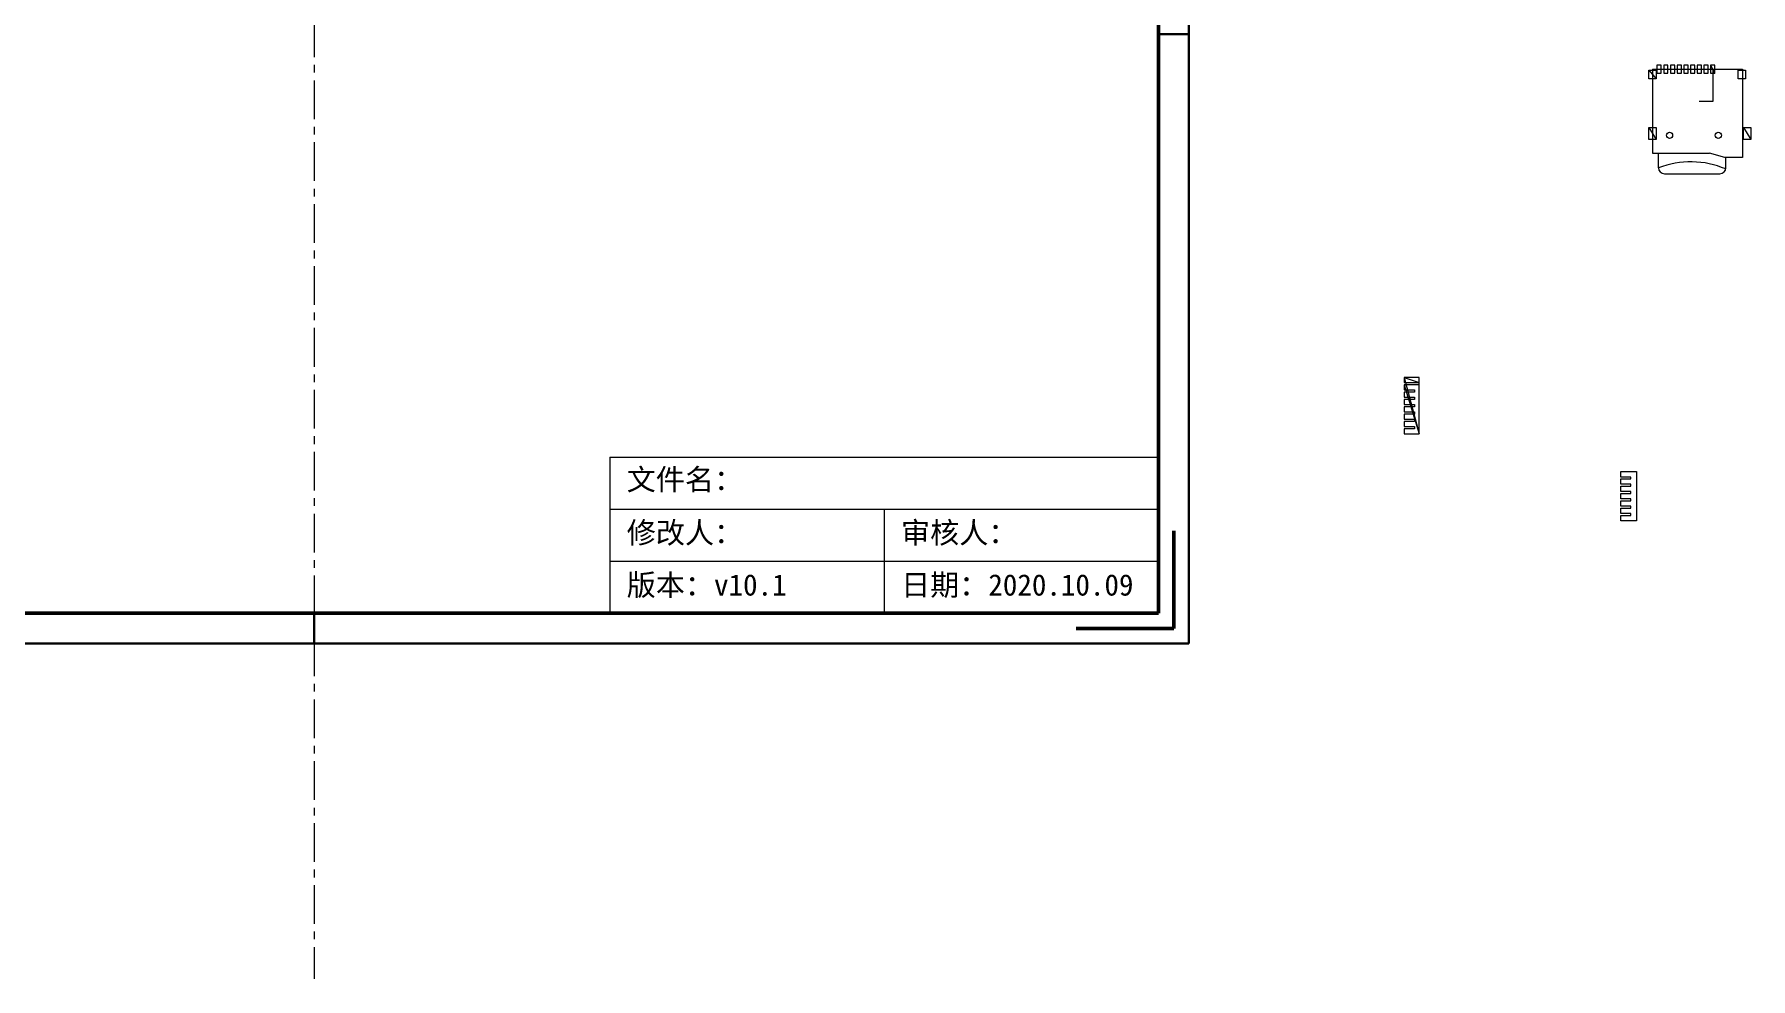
# Model space of a CAD drawing. Header units: millimetres. Extents: x -198 to 617, y -229 to 392.
# Drawn here: x -45.9 to 235.6, y -155 to 0 of the extents above; entities that cross this region are included whole.
import ezdxf

# ---------------------------------------------------------------- set-up
doc = ezdxf.new("R2010")
doc.units = ezdxf.units.MM
doc.linetypes.add('CENTER', pattern=[10.16, 6.35, -1.27, 1.27, -1.27])
doc.layers.get('0').update_dxf_attribs({"lineweight": 20})
doc.layers.add('中心线', color=7, linetype='CENTER', lineweight=20, plot=False)
for name, color, linetype, lineweight in [('总内框线', 7, 'Continuous', 50), ('总外框线', 7, 'Continuous', 30), ('文字框', 7, 'Continuous', 20), ('标注层', 3, 'Continuous', 20)]:
    doc.layers.add(name, color=color, linetype=linetype, lineweight=lineweight)
doc.styles.get("Standard").update_dxf_attribs({"font": 'txt.shx', "bigfont": 'tssdchn.shx'})

msp = doc.modelspace()

# ---------------------------------------------------------------- linework, layer by layer
for p, q in [((138.5, -39), (138.5, -95)), ((48.5, -69.39), (48.5, -95)), ((93.5, -77.93), (93.5, -95)), ((138.5, -95), (-41.5, -95))]:
    msp.add_line(p, q)
at = {"layer": '中心线'}
msp.add_line((0, 155), (0, -155), dxfattribs=at)
at = {"layer": '总内框线'}
for p, q in [((138.5, 95), (138.5, -95)), ((141, -97.5), (141, -81.5)), ((138.5, -95), (-138.5, -95)), ((141, -97.5), (125, -97.5))]:
    msp.add_line(p, q, dxfattribs=at)
at = {"layer": '总外框线'}
for p, q in [((143.5, 100), (143.5, -100)), ((143.5, 0), (138.5, 0)), ((0, -95), (0, -100)), ((143.5, -100), (-143.5, -100))]:
    msp.add_line(p, q, dxfattribs=at)
at = {"layer": '文字框'}
for p, q in [((48.5, -69.39), (138.5, -69.39)), ((48.5, -77.93), (138.5, -77.93)), ((48.5, -86.46), (138.5, -86.46))]:
    msp.add_line(p, q, dxfattribs=at)
at = {"layer": '标注层'}
for p, q in [((220.98, -5.09), (220.28, -5.09)), ((220.28, -5.09), (220.28, -6.39)), ((220.98, -6.39), (220.98, -5.09)), ((222.08, -5.09), (221.38, -5.09)), ((221.38, -5.09), (221.38, -6.39)), ((222.08, -6.39), (222.08, -5.09)), ((223.18, -5.09), (222.48, -5.09)), ((222.48, -5.09), (222.48, -6.39)), ((223.18, -6.39), (223.18, -5.09)), ((224.28, -5.09), (223.58, -5.09)), ((223.58, -5.09), (223.58, -6.39)), ((224.28, -6.39), (224.28, -5.09)), ((225.38, -5.09), (224.68, -5.09)), ((224.68, -5.09), (224.68, -6.39)), ((225.38, -6.39), (225.38, -5.09)), ((226.48, -5.09), (225.78, -5.09)), ((225.78, -5.09), (225.78, -6.39)), ((226.48, -6.39), (226.48, -5.09)), ((227.58, -5.09), (226.88, -5.09)), ((226.88, -5.09), (226.88, -6.39)), ((227.58, -6.39), (227.58, -5.09)), ((228.68, -5.09), (227.98, -5.09)), ((227.98, -5.09), (227.98, -6.39)), ((228.68, -6.39), (228.68, -5.09)), ((229.78, -5.09), (229.08, -5.09)), ((229.08, -5.09), (229.08, -6.39)), ((229.08, -5.09), (229.78, -6.39)), ((229.78, -6.39), (229.78, -5.09)), ((218.93, -5.89), (220.13, -5.89)), ((218.93, -7.29), (218.93, -5.89)), ((218.93, -5.89), (220.13, -7.29)), ((220.13, -7.29), (218.93, -7.29)), ((219.53, -5.74), (234.33, -5.74)), ((219.53, -5.74), (219.53, -19.53)), ((220.13, -5.89), (220.13, -7.29)), ((220.28, -6.39), (220.98, -6.39)), ((221.38, -6.39), (222.08, -6.39)), ((222.48, -6.39), (223.18, -6.39)), ((223.58, -6.39), (224.28, -6.39)), ((224.68, -6.39), (225.38, -6.39)), ((225.78, -6.39), (226.48, -6.39)), ((226.88, -6.39), (227.58, -6.39)), ((227.98, -6.39), (228.68, -6.39)), ((229.08, -6.39), (229.78, -6.39)), ((229.43, -5.74), (229.43, -11.02)), ((233.61, -5.89), (234.81, -5.89)), ((233.61, -7.29), (233.61, -5.89)), ((234.81, -7.29), (233.61, -7.29)), ((234.33, -5.74), (234.33, -20.24)), ((234.81, -5.89), (234.81, -7.29)), ((229.43, -11.02), (227.19, -11.02)), ((218.93, -15.29), (220.13, -15.29)), ((218.93, -17.29), (218.93, -15.29)), ((218.93, -15.29), (220.13, -17.29)), ((220.13, -15.29), (220.13, -17.29)), ((234.45, -15.29), (235.65, -15.29)), ((234.45, -17.29), (234.45, -15.29)), ((234.45, -15.29), (235.65, -17.29)), ((235.65, -15.29), (235.65, -17.29)), ((220.13, -17.29), (218.93, -17.29)), ((219.53, -19.53), (228.87, -19.53)), ((220.53, -21.89), (220.53, -19.53)), ((231.39, -20.24), (228.87, -19.53)), ((235.65, -17.29), (234.45, -17.29)), ((232.08, -20.24), (231.39, -20.24)), ((231.58, -21.89), (231.58, -20.24)), ((234.33, -20.24), (232.08, -20.24)), ((232.08, -20.24), (232.08, -20.24)), ((221.53, -22.89), (230.58, -22.89)), ((181.28, -56.35), (178.81, -56.35)), ((178.81, -56.35), (178.81, -57.15)), ((178.81, -56.35), (181.28, -65.55)), ((178.81, -56.35), (181.28, -57.15)), ((178.81, -57.15), (181.28, -57.15)), ((181.28, -57.55), (178.81, -57.55)), ((178.81, -57.55), (178.81, -58.35)), ((178.81, -57.55), (181.28, -65.55)), ((178.81, -58.35), (180.48, -58.35)), ((180.48, -58.75), (178.81, -58.75)), ((178.81, -58.75), (178.81, -59.55)), ((180.48, -58.35), (180.48, -58.75)), ((181.28, -65.55), (181.28, -56.35)), ((178.81, -59.55), (180.48, -59.55)), ((180.48, -59.95), (178.81, -59.95)), ((178.81, -59.95), (178.81, -60.75)), ((178.81, -60.75), (180.48, -60.75)), ((180.48, -61.15), (178.81, -61.15)), ((178.81, -61.15), (178.81, -61.95)), ((180.48, -59.55), (180.48, -59.95)), ((180.48, -60.75), (180.48, -61.15)), ((178.81, -61.95), (180.48, -61.95)), ((180.48, -62.35), (178.81, -62.35)), ((178.81, -62.35), (178.81, -63.15)), ((178.81, -63.15), (180.48, -63.15)), ((180.48, -63.55), (178.81, -63.55)), ((178.81, -63.55), (178.81, -64.35)), ((178.81, -64.35), (180.48, -64.35)), ((180.48, -64.75), (178.81, -64.75)), ((178.81, -64.75), (178.81, -65.55)), ((180.48, -61.95), (180.48, -62.35)), ((180.48, -63.15), (180.48, -63.55)), ((180.48, -64.35), (180.48, -64.75)), ((178.81, -65.55), (181.28, -65.55))]:
    msp.add_line(p, q, dxfattribs=at)
msp.add_lwpolyline([(214.34, -73.86), (214.34, -72.96), (216.01, -72.96), (216.01, -72.66), (214.34, -72.66), (214.34, -71.76), (216.91, -71.76), (216.91, -79.86), (214.34, -79.86), (214.34, -78.96), (216.01, -78.96), (216.01, -78.66), (214.34, -78.66), (214.34, -77.76), (216.01, -77.76), (216.01, -77.46), (214.34, -77.46), (214.34, -76.56), (216.01, -76.56), (216.01, -76.26), (214.34, -76.26), (214.34, -75.36), (216.01, -75.36), (216.01, -75.06), (214.34, -75.06), (214.34, -74.16), (216.01, -74.16), (216.01, -73.86)], close=True, dxfattribs=at)
msp.add_lwpolyline([(216.91, -79.81), (216.91, -79.86), (216.86, -79.86)], dxfattribs=at)
for centre in [(222.34, -16.58), (230.34, -16.58)]:
    msp.add_circle(centre, 0.5, dxfattribs=at)
for centre, radius, start, end in [((225.81, -35.58), 14.65, 66.9303, 111.1424), ((221.53, -21.89), 1, 180, 270), ((230.58, -21.89), 1, 270, 0)]:
    msp.add_arc(centre, radius, start, end, dxfattribs=at)

# ---------------------------------------------------------------- texts
at = {"layer": '文字框', "char_height": 3.5, "attachment_point": 1}
for s, width, insert in [('{\\fSimSun|b0|i0|c134|p2;文件名：}', 63.2645, (51.27, -71.32)), ('{\\fSimSun|b0|i0|c134|p2;修改人：}', 63.2645, (51.27, -80.04)), ('{\\fSimSun|b0|i0|c134|p2;审核人：}', 37.8999, (96.27, -80.04)), ('{\\fSimSun|b0|i0|c134|p2;版本：v10.1}', 63.2645, (51.27, -88.62)), ('{\\fSimSun|b0|i0|c134|p2;日期：2020.10.09}', 39.8787, (96.27, -88.62))]:
    msp.add_mtext_dynamic_manual_height_columns(s, width=width, gutter_width=17.5, heights=[0], dxfattribs=dict(at, insert=insert))

doc.saveas('drawing.dxf')
